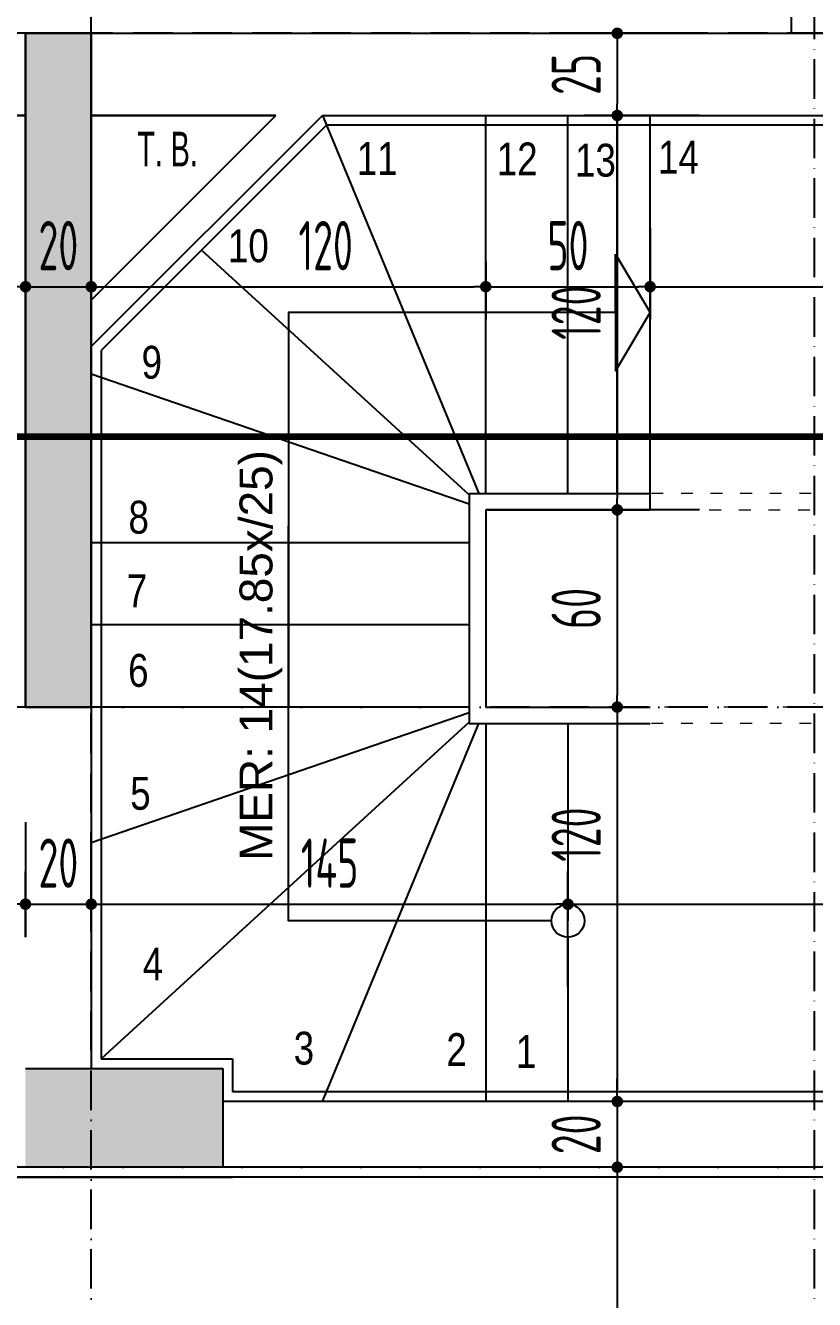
# Model space of a CAD drawing. Extents: x 41749 to 92598, y -24291 to 29432.
# Drawn here: x 50377.3 to 50617.3, y -22681.2 to -22293.6 of the extents above; entities that cross this region are included whole.
import ezdxf

# ---------------------------------------------------------------- set-up
doc = ezdxf.new("R2010")
doc.units = 0
doc.header["$MEASUREMENT"] = 0
doc.header["$PDMODE"] = 3
for name, pattern in [('ACAD_ISO03W100', [30, 12, -18]), ('ACAD_ISO10W100', [18, 12, -3, 0, -3]), ('DASHED', [0.75, 0.5, -0.25])]:
    doc.linetypes.add(name, pattern=pattern)
doc.layers.get('0').update_dxf_attribs({"linetype": 'CONTINUOUS'})
doc.layers.get('Defpoints').update_dxf_attribs({"linetype": 'CONTINUOUS'})
for name, color, linetype in [('ADAKENARI', 7, 'CONTINUOUS'), ('AKS', 10, 'CONTINUOUS'), ('DUVAR', 6, 'CONTINUOUS'), ('İÇ ÖLÇÜ', 95, 'CONTINUOUS'), ('KOLON', 5, 'CONTINUOUS'), ('MERBAS', 231, 'CONTINUOUS'), ('MERDIVEN', 3, 'CONTINUOUS'), ('OLCU', 3, 'CONTINUOUS'), ('SıVA', 7, 'CONTINUOUS'), ('tar', 12, 'CONTINUOUS'), ('YAZI', 7, 'CONTINUOUS')]:
    doc.layers.add(name, color=color, linetype=linetype)
doc.layers.add('KAPI-ACILIM1', color=13, linetype='ACAD_ISO03W100', lineweight=20)
doc.styles.add('OLCU', font='isocpeur.ttf', dxfattribs={"width": 0.59})
doc.styles.add('POZ', font='arial.ttf', dxfattribs={"width": 0.8, "height": 12.5})
doc.dimstyles.new('OLCU3', dxfattribs={"dimscale": 0.5, "dimtxt": 30, "dimasz": 7, "dimexe": 20, "dimexo": 0, "dimgap": 10, "dimtad": 1, "dimdec": 4, "dimrnd": 0.5, "dimdsep": 46, "dimtxsty": 'OLCU', "dimblk1": 'DOT', "dimblk2": 'DOT', "dimsah": 1, "dimcen": 0.09, "dimclrt": 4, "dimadec": 0, "dimazin": 0, "dimtfac": 1, "dimtdec": 4, "dimtix": 1, "dimtmove": 2, "dimatfit": 3, "dimfxl": 0, "dimtolj": 1, "dimtzin": 0, "dimarcsym": 0})

# ---------------------------------------------------------------- blocks, each defined once
blk = doc.blocks.new('DOT')
at = {"color": 0, "linetype": 'ByBlock'}
blk.add_line((-0.5, 0), (-1, 0), dxfattribs=at)
at = {"color": 0, "linetype": 'ByBlock', "const_width": 0.5}
blk.add_lwpolyline([(-0.25, 0, 1), (0.25, 0, 1)], format="xyb", close=True, dxfattribs=at)
blk = doc.blocks.new('*D2206')
at = {"layer": 'Defpoints', "color": 0, "transparency": 16777216}
for p in [(50217.32, -22310.8), (50377.32, -22333.15), (50377.32, -22373.06)]:
    blk.add_point(p, dxfattribs=at)
at = {"layer": 'İÇ ÖLÇÜ', "color": 0, "lineweight": -2, "transparency": 16777216}
for p, q in [((50217.32, -22348.06), (50217.32, -22383.06)), ((50377.32, -22348.06), (50377.32, -22383.06)), ((50220.82, -22373.06), (50373.82, -22373.06))]:
    blk.add_line(p, q, dxfattribs=at)
at = {"layer": 'İÇ ÖLÇÜ', "color": 0, "lineweight": -2, "transparency": 16777216, "xscale": 3.5, "yscale": 3.5, "zscale": 3.5, "rotation": 180}
blk.add_blockref('DOT', (50217.32, -22373.06), dxfattribs=at)
at = {"layer": 'İÇ ÖLÇÜ', "color": 0, "lineweight": -2, "transparency": 16777216, "xscale": 3.5, "yscale": 3.5, "zscale": 3.5}
blk.add_blockref('DOT', (50377.32, -22373.06), dxfattribs=at)
at = {"layer": 'İÇ ÖLÇÜ', "color": 4, "transparency": 16777216, "insert": (50297.32, -22360.56), "char_height": 15, "attachment_point": 5, "style": 'OLCU'}
blk.add_mtext('\\A1;160', dxfattribs=at)
blk = doc.blocks.new('*D2386')
at = {"layer": 'Defpoints', "color": 0, "transparency": 16777216}
for p in [(49072.8, -22085.67), (51262.32, -22295.96), (49072.8, -22343.23)]:
    blk.add_point(p, dxfattribs=at)
at = {"layer": 'OLCU', "color": 0, "lineweight": -2, "transparency": 16777216}
for p, q in [((49072.8, -22110.67), (49072.8, -22075.67)), ((51262.32, -22110.67), (51262.32, -22075.67)), ((51258.82, -22085.67), (49076.3, -22085.67))]:
    blk.add_line(p, q, dxfattribs=at)
at = {"layer": 'OLCU', "color": 0, "lineweight": -2, "transparency": 16777216, "xscale": 3.5, "yscale": 3.5, "zscale": 3.5, "rotation": 180}
blk.add_blockref('DOT', (49072.8, -22085.67), dxfattribs=at)
at = {"layer": 'OLCU', "color": 0, "lineweight": -2, "transparency": 16777216, "xscale": 3.5, "yscale": 3.5, "zscale": 3.5}
blk.add_blockref('DOT', (51262.32, -22085.67), dxfattribs=at)
at = {"layer": 'OLCU', "color": 4, "transparency": 16777216, "insert": (50167.56, -22073.17), "char_height": 15, "attachment_point": 5, "style": 'OLCU'}
blk.add_mtext('\\A1;2189.5', dxfattribs=at)
blk = doc.blocks.new('*D2411')
at = {"layer": 'Defpoints', "color": 0, "transparency": 16777216}
for p in [(50589.97, -22295.96), (50557.32, -22320.96), (50589.97, -22320.96)]:
    blk.add_point(p, dxfattribs=at)
at = {"layer": 'İÇ ÖLÇÜ', "color": 0, "lineweight": -2, "transparency": 16777216}
for p, q in [((50582.32, -22295.96), (50547.32, -22295.96)), ((50557.32, -22299.46), (50557.32, -22317.46)), ((50582.32, -22320.96), (50547.32, -22320.96))]:
    blk.add_line(p, q, dxfattribs=at)
at = {"layer": 'İÇ ÖLÇÜ', "color": 0, "lineweight": -2, "transparency": 16777216, "xscale": 3.5, "yscale": 3.5, "zscale": 3.5}
for p, rotation in [((50557.32, -22295.96), 90), ((50557.32, -22320.96), 270)]:
    blk.add_blockref('DOT', p, dxfattribs=dict(at, rotation=rotation))
at = {"layer": 'İÇ ÖLÇÜ', "color": 4, "transparency": 16777216, "insert": (50544.82, -22308.46), "char_height": 15, "attachment_point": 5, "rotation": 90, "style": 'OLCU'}
blk.add_mtext('\\A1;25', dxfattribs=at)
blk = doc.blocks.new('*D2412')
at = {"layer": 'Defpoints', "color": 0, "transparency": 16777216}
for p in [(50589.97, -22320.96), (50557.32, -22440.96), (50604.88, -22440.96)]:
    blk.add_point(p, dxfattribs=at)
at = {"layer": 'İÇ ÖLÇÜ', "color": 0, "lineweight": -2, "transparency": 16777216}
for p, q in [((50582.32, -22320.96), (50547.32, -22320.96)), ((50557.32, -22324.46), (50557.32, -22437.46)), ((50582.32, -22440.96), (50547.32, -22440.96))]:
    blk.add_line(p, q, dxfattribs=at)
at = {"layer": 'İÇ ÖLÇÜ', "color": 0, "lineweight": -2, "transparency": 16777216, "xscale": 3.5, "yscale": 3.5, "zscale": 3.5}
for p, rotation in [((50557.32, -22320.96), 90), ((50557.32, -22440.96), 270)]:
    blk.add_blockref('DOT', p, dxfattribs=dict(at, rotation=rotation))
at = {"layer": 'İÇ ÖLÇÜ', "color": 4, "transparency": 16777216, "insert": (50544.82, -22380.96), "char_height": 15, "attachment_point": 5, "rotation": 90, "style": 'OLCU'}
blk.add_mtext('\\A1;120', dxfattribs=at)
blk = doc.blocks.new('*D2413')
at = {"layer": 'Defpoints', "color": 0, "transparency": 16777216}
for p in [(50604.88, -22440.96), (50547.44, -22500.96), (50557.32, -22500.96)]:
    blk.add_point(p, dxfattribs=at)
at = {"layer": 'İÇ ÖLÇÜ', "color": 0, "lineweight": -2, "transparency": 16777216}
for p, q in [((50582.32, -22440.96), (50547.32, -22440.96)), ((50557.32, -22444.46), (50557.32, -22497.46)), ((50547.44, -22500.96), (50567.32, -22500.96))]:
    blk.add_line(p, q, dxfattribs=at)
at = {"layer": 'İÇ ÖLÇÜ', "color": 0, "lineweight": -2, "transparency": 16777216, "xscale": 3.5, "yscale": 3.5, "zscale": 3.5}
for p, rotation in [((50557.32, -22440.96), 90), ((50557.32, -22500.96), 270)]:
    blk.add_blockref('DOT', p, dxfattribs=dict(at, rotation=rotation))
at = {"layer": 'İÇ ÖLÇÜ', "color": 4, "transparency": 16777216, "insert": (50544.82, -22470.96), "char_height": 15, "attachment_point": 5, "rotation": 90, "style": 'OLCU'}
blk.add_mtext('\\A1;60', dxfattribs=at)
blk = doc.blocks.new('*D2414')
at = {"layer": 'Defpoints', "color": 0, "transparency": 16777216}
for p in [(50547.44, -22500.96), (50557.32, -22620.96), (50604.88, -22620.96)]:
    blk.add_point(p, dxfattribs=at)
at = {"layer": 'İÇ ÖLÇÜ', "color": 0, "lineweight": -2, "transparency": 16777216}
for p, q in [((50547.44, -22500.96), (50567.32, -22500.96)), ((50557.32, -22504.46), (50557.32, -22617.46)), ((50582.32, -22620.96), (50547.32, -22620.96))]:
    blk.add_line(p, q, dxfattribs=at)
at = {"layer": 'İÇ ÖLÇÜ', "color": 0, "lineweight": -2, "transparency": 16777216, "xscale": 3.5, "yscale": 3.5, "zscale": 3.5}
for p, rotation in [((50557.32, -22500.96), 90), ((50557.32, -22620.96), 270)]:
    blk.add_blockref('DOT', p, dxfattribs=dict(at, rotation=rotation))
at = {"layer": 'İÇ ÖLÇÜ', "color": 4, "transparency": 16777216, "insert": (50544.82, -22539.77), "char_height": 15, "attachment_point": 5, "rotation": 90, "style": 'OLCU'}
blk.add_mtext('\\A1;120', dxfattribs=at)
blk = doc.blocks.new('*D2415')
at = {"layer": 'Defpoints', "color": 0, "transparency": 16777216}
for p in [(50604.88, -22620.96), (50557.32, -22640.96), (50604.92, -22640.96)]:
    blk.add_point(p, dxfattribs=at)
at = {"layer": 'İÇ ÖLÇÜ', "color": 0, "lineweight": -2, "transparency": 16777216}
for p, q in [((50557.32, -22617.46), (50557.32, -22613.96)), ((50582.32, -22620.96), (50547.32, -22620.96)), ((50557.32, -22620.96), (50557.32, -22640.96)), ((50582.32, -22640.96), (50547.32, -22640.96)), ((50557.32, -22644.46), (50557.32, -22647.96))]:
    blk.add_line(p, q, dxfattribs=at)
at = {"layer": 'İÇ ÖLÇÜ', "color": 0, "lineweight": -2, "transparency": 16777216, "xscale": 3.5, "yscale": 3.5, "zscale": 3.5}
for p, rotation in [((50557.32, -22620.96), 270), ((50557.32, -22640.96), 90)]:
    blk.add_blockref('DOT', p, dxfattribs=dict(at, rotation=rotation))
at = {"layer": 'İÇ ÖLÇÜ', "color": 4, "transparency": 16777216, "insert": (50544.82, -22630.96), "char_height": 15, "attachment_point": 5, "rotation": 90, "style": 'OLCU'}
blk.add_mtext('\\A1;20', dxfattribs=at)
blk = doc.blocks.new('*D2416')
at = {"layer": 'Defpoints', "color": 0, "transparency": 16777216}
for p in [(50604.92, -22640.96), (50557.32, -23190.96), (50587.32, -23190.96)]:
    blk.add_point(p, dxfattribs=at)
at = {"layer": 'İÇ ÖLÇÜ', "color": 0, "lineweight": -2, "transparency": 16777216}
for p, q in [((50582.32, -22640.96), (50547.32, -22640.96)), ((50557.32, -22644.46), (50557.32, -23187.46)), ((50582.32, -23190.96), (50547.32, -23190.96))]:
    blk.add_line(p, q, dxfattribs=at)
at = {"layer": 'İÇ ÖLÇÜ', "color": 0, "lineweight": -2, "transparency": 16777216, "xscale": 3.5, "yscale": 3.5, "zscale": 3.5}
for p, rotation in [((50557.32, -22640.96), 90), ((50557.32, -23190.96), 270)]:
    blk.add_blockref('DOT', p, dxfattribs=dict(at, rotation=rotation))
at = {"layer": 'İÇ ÖLÇÜ', "color": 4, "transparency": 16777216, "insert": (50544.82, -22915.96), "char_height": 15, "attachment_point": 5, "rotation": 90, "style": 'OLCU'}
blk.add_mtext('\\A1;550', dxfattribs=at)
blk = doc.blocks.new('*D2428')
at = {"layer": 'Defpoints', "color": 0, "transparency": 16777216}
for p in [(50377.32, -22333.15), (50397.32, -22365.35), (50397.32, -22373.06)]:
    blk.add_point(p, dxfattribs=at)
at = {"layer": 'İÇ ÖLÇÜ', "color": 0, "lineweight": -2, "transparency": 16777216}
for p, q in [((50377.32, -22348.06), (50377.32, -22383.06)), ((50397.32, -22365.35), (50397.32, -22383.06)), ((50373.82, -22373.06), (50370.32, -22373.06)), ((50377.32, -22373.06), (50397.32, -22373.06)), ((50400.82, -22373.06), (50404.32, -22373.06))]:
    blk.add_line(p, q, dxfattribs=at)
at = {"layer": 'İÇ ÖLÇÜ', "color": 0, "lineweight": -2, "transparency": 16777216, "xscale": 3.5, "yscale": 3.5, "zscale": 3.5}
blk.add_blockref('DOT', (50377.32, -22373.06), dxfattribs=at)
at = {"layer": 'İÇ ÖLÇÜ', "color": 0, "lineweight": -2, "transparency": 16777216, "xscale": 3.5, "yscale": 3.5, "zscale": 3.5, "rotation": 180}
blk.add_blockref('DOT', (50397.32, -22373.06), dxfattribs=at)
at = {"layer": 'İÇ ÖLÇÜ', "color": 4, "transparency": 16777216, "insert": (50387.32, -22360.56), "char_height": 15, "attachment_point": 5, "style": 'OLCU'}
blk.add_mtext('\\A1;20', dxfattribs=at)
blk = doc.blocks.new('*D2429')
at = {"layer": 'Defpoints', "color": 0, "transparency": 16777216}
for p in [(50397.32, -22365.35), (50517.32, -22365.35), (50517.32, -22373.06)]:
    blk.add_point(p, dxfattribs=at)
at = {"layer": 'İÇ ÖLÇÜ', "color": 0, "lineweight": -2, "transparency": 16777216}
for p, q in [((50397.32, -22365.35), (50397.32, -22383.06)), ((50517.32, -22365.35), (50517.32, -22383.06)), ((50400.82, -22373.06), (50513.82, -22373.06))]:
    blk.add_line(p, q, dxfattribs=at)
at = {"layer": 'İÇ ÖLÇÜ', "color": 0, "lineweight": -2, "transparency": 16777216, "xscale": 3.5, "yscale": 3.5, "zscale": 3.5, "rotation": 180}
blk.add_blockref('DOT', (50397.32, -22373.06), dxfattribs=at)
at = {"layer": 'İÇ ÖLÇÜ', "color": 0, "lineweight": -2, "transparency": 16777216, "xscale": 3.5, "yscale": 3.5, "zscale": 3.5}
blk.add_blockref('DOT', (50517.32, -22373.06), dxfattribs=at)
at = {"layer": 'İÇ ÖLÇÜ', "color": 4, "transparency": 16777216, "insert": (50468.64, -22360.56), "char_height": 15, "attachment_point": 5, "style": 'OLCU'}
blk.add_mtext('\\A1;120', dxfattribs=at)
blk = doc.blocks.new('*D2430')
at = {"layer": 'Defpoints', "color": 0, "transparency": 16777216}
for p in [(50567.32, -22355.23), (50517.32, -22365.35), (50567.32, -22373.06)]:
    blk.add_point(p, dxfattribs=at)
at = {"layer": 'İÇ ÖLÇÜ', "color": 0, "lineweight": -2, "transparency": 16777216}
for p, q in [((50567.32, -22355.23), (50567.32, -22383.06)), ((50517.32, -22365.35), (50517.32, -22383.06)), ((50520.82, -22373.06), (50563.82, -22373.06))]:
    blk.add_line(p, q, dxfattribs=at)
at = {"layer": 'İÇ ÖLÇÜ', "color": 0, "lineweight": -2, "transparency": 16777216, "xscale": 3.5, "yscale": 3.5, "zscale": 3.5, "rotation": 180}
blk.add_blockref('DOT', (50517.32, -22373.06), dxfattribs=at)
at = {"layer": 'İÇ ÖLÇÜ', "color": 0, "lineweight": -2, "transparency": 16777216, "xscale": 3.5, "yscale": 3.5, "zscale": 3.5}
blk.add_blockref('DOT', (50567.32, -22373.06), dxfattribs=at)
at = {"layer": 'İÇ ÖLÇÜ', "color": 4, "transparency": 16777216, "insert": (50542.32, -22360.56), "char_height": 15, "attachment_point": 5, "style": 'OLCU'}
blk.add_mtext('\\A1;50', dxfattribs=at)
blk = doc.blocks.new('*D2431')
at = {"layer": 'Defpoints', "color": 0, "transparency": 16777216}
for p in [(50567.32, -22355.23), (50767.32, -22366.53), (50767.32, -22373.06)]:
    blk.add_point(p, dxfattribs=at)
at = {"layer": 'İÇ ÖLÇÜ', "color": 0, "lineweight": -2, "transparency": 16777216}
for p, q in [((50567.32, -22355.23), (50567.32, -22383.06)), ((50767.32, -22366.53), (50767.32, -22383.06)), ((50570.82, -22373.06), (50763.82, -22373.06))]:
    blk.add_line(p, q, dxfattribs=at)
at = {"layer": 'İÇ ÖLÇÜ', "color": 0, "lineweight": -2, "transparency": 16777216, "xscale": 3.5, "yscale": 3.5, "zscale": 3.5, "rotation": 180}
blk.add_blockref('DOT', (50567.32, -22373.06), dxfattribs=at)
at = {"layer": 'İÇ ÖLÇÜ', "color": 0, "lineweight": -2, "transparency": 16777216, "xscale": 3.5, "yscale": 3.5, "zscale": 3.5}
blk.add_blockref('DOT', (50767.32, -22373.06), dxfattribs=at)
at = {"layer": 'İÇ ÖLÇÜ', "color": 4, "transparency": 16777216, "insert": (50672.37, -22360.56), "char_height": 15, "attachment_point": 5, "style": 'OLCU'}
blk.add_mtext('\\A1;200', dxfattribs=at)
blk = doc.blocks.new('*D2587')
at = {"layer": 'Defpoints', "color": 0, "transparency": 16777216}
for p in [(50377.32, -22534.18), (50397.32, -22560.94), (50397.32, -22566.07)]:
    blk.add_point(p, dxfattribs=at)
at = {"layer": 'İÇ ÖLÇÜ', "color": 0, "lineweight": -2, "transparency": 16777216}
for p, q in [((50377.32, -22535.94), (50377.32, -22570.94)), ((50397.32, -22566.07), (50397.32, -22550.94)), ((50373.82, -22560.94), (50370.32, -22560.94)), ((50377.32, -22560.94), (50397.32, -22560.94)), ((50400.82, -22560.94), (50404.32, -22560.94))]:
    blk.add_line(p, q, dxfattribs=at)
at = {"layer": 'İÇ ÖLÇÜ', "color": 0, "lineweight": -2, "transparency": 16777216, "xscale": 3.5, "yscale": 3.5, "zscale": 3.5}
blk.add_blockref('DOT', (50377.32, -22560.94), dxfattribs=at)
at = {"layer": 'İÇ ÖLÇÜ', "color": 0, "lineweight": -2, "transparency": 16777216, "xscale": 3.5, "yscale": 3.5, "zscale": 3.5, "rotation": 180}
blk.add_blockref('DOT', (50397.32, -22560.94), dxfattribs=at)
at = {"layer": 'İÇ ÖLÇÜ', "color": 4, "transparency": 16777216, "insert": (50387.32, -22548.44), "char_height": 15, "attachment_point": 5, "style": 'OLCU'}
blk.add_mtext('\\A1;20', dxfattribs=at)
blk = doc.blocks.new('*D2588')
at = {"layer": 'Defpoints', "color": 0, "transparency": 16777216}
for p in [(50542.32, -22560.94), (50397.32, -22566.07), (50542.32, -22586.3)]:
    blk.add_point(p, dxfattribs=at)
at = {"layer": 'İÇ ÖLÇÜ', "color": 0, "lineweight": -2, "transparency": 16777216}
for p, q in [((50397.32, -22566.07), (50397.32, -22550.94)), ((50542.32, -22585.94), (50542.32, -22550.94)), ((50400.82, -22560.94), (50538.82, -22560.94))]:
    blk.add_line(p, q, dxfattribs=at)
at = {"layer": 'İÇ ÖLÇÜ', "color": 0, "lineweight": -2, "transparency": 16777216, "xscale": 3.5, "yscale": 3.5, "zscale": 3.5, "rotation": 180}
blk.add_blockref('DOT', (50397.32, -22560.94), dxfattribs=at)
at = {"layer": 'İÇ ÖLÇÜ', "color": 0, "lineweight": -2, "transparency": 16777216, "xscale": 3.5, "yscale": 3.5, "zscale": 3.5}
blk.add_blockref('DOT', (50542.32, -22560.94), dxfattribs=at)
at = {"layer": 'İÇ ÖLÇÜ', "color": 4, "transparency": 16777216, "insert": (50469.82, -22548.44), "char_height": 15, "attachment_point": 5, "style": 'OLCU'}
blk.add_mtext('\\A1;145', dxfattribs=at)
blk = doc.blocks.new('*D2589')
at = {"layer": 'Defpoints', "color": 0, "transparency": 16777216}
for p in [(50767.32, -22560.94), (50767.32, -22570.94), (50542.32, -22586.3)]:
    blk.add_point(p, dxfattribs=at)
at = {"layer": 'İÇ ÖLÇÜ', "color": 0, "lineweight": -2, "transparency": 16777216}
for p, q in [((50542.32, -22585.94), (50542.32, -22550.94)), ((50767.32, -22570.94), (50767.32, -22550.94)), ((50545.82, -22560.94), (50763.82, -22560.94))]:
    blk.add_line(p, q, dxfattribs=at)
at = {"layer": 'İÇ ÖLÇÜ', "color": 0, "lineweight": -2, "transparency": 16777216, "xscale": 3.5, "yscale": 3.5, "zscale": 3.5, "rotation": 180}
blk.add_blockref('DOT', (50542.32, -22560.94), dxfattribs=at)
at = {"layer": 'İÇ ÖLÇÜ', "color": 0, "lineweight": -2, "transparency": 16777216, "xscale": 3.5, "yscale": 3.5, "zscale": 3.5}
blk.add_blockref('DOT', (50767.32, -22560.94), dxfattribs=at)
at = {"layer": 'İÇ ÖLÇÜ', "color": 4, "transparency": 16777216, "insert": (50654.82, -22548.44), "char_height": 15, "attachment_point": 5, "style": 'OLCU'}
blk.add_mtext('\\A1;225', dxfattribs=at)
blk = doc.blocks.new('*D2769')
at = {"layer": 'Defpoints', "color": 0, "transparency": 16777216}
for p in [(50197.32, -22560.94), (50377.32, -22560.94), (50377.32, -22570.94)]:
    blk.add_point(p, dxfattribs=at)
at = {"layer": 'İÇ ÖLÇÜ', "color": 0, "lineweight": -2, "transparency": 16777216}
for p, q in [((50197.32, -22560.94), (50197.32, -22550.94)), ((50377.32, -22570.94), (50377.32, -22550.94)), ((50200.82, -22560.94), (50373.82, -22560.94))]:
    blk.add_line(p, q, dxfattribs=at)
at = {"layer": 'İÇ ÖLÇÜ', "color": 0, "lineweight": -2, "transparency": 16777216, "xscale": 3.5, "yscale": 3.5, "zscale": 3.5, "rotation": 180}
blk.add_blockref('DOT', (50197.32, -22560.94), dxfattribs=at)
at = {"layer": 'İÇ ÖLÇÜ', "color": 0, "lineweight": -2, "transparency": 16777216, "xscale": 3.5, "yscale": 3.5, "zscale": 3.5}
blk.add_blockref('DOT', (50377.32, -22560.94), dxfattribs=at)
at = {"layer": 'İÇ ÖLÇÜ', "color": 4, "transparency": 16777216, "insert": (50344.7, -22548.44), "char_height": 15, "attachment_point": 5, "style": 'OLCU'}
blk.add_mtext('\\A1;180', dxfattribs=at)
blk = doc.blocks.new('*D2799')
at = {"layer": 'Defpoints', "color": 0, "transparency": 16777216}
for p in [(49072.8, -22121.6), (51012.23, -22292.96), (49072.8, -22334.44)]:
    blk.add_point(p, dxfattribs=at)
at = {"layer": 'OLCU', "color": 0, "lineweight": -2, "transparency": 16777216}
for p, q in [((49072.8, -22146.6), (49072.8, -22111.6)), ((51012.23, -22146.6), (51012.23, -22111.6)), ((51008.73, -22121.6), (49076.3, -22121.6))]:
    blk.add_line(p, q, dxfattribs=at)
at = {"layer": 'OLCU', "color": 0, "lineweight": -2, "transparency": 16777216, "xscale": 3.5, "yscale": 3.5, "zscale": 3.5, "rotation": 180}
blk.add_blockref('DOT', (49072.8, -22121.6), dxfattribs=at)
at = {"layer": 'OLCU', "color": 0, "lineweight": -2, "transparency": 16777216, "xscale": 3.5, "yscale": 3.5, "zscale": 3.5}
blk.add_blockref('DOT', (51012.23, -22121.6), dxfattribs=at)
at = {"layer": 'OLCU', "color": 4, "transparency": 16777216, "insert": (50042.51, -22109.1), "char_height": 15, "attachment_point": 5, "style": 'OLCU'}
blk.add_mtext('\\A1;1939.5', dxfattribs=at)

msp = doc.modelspace()

# ---------------------------------------------------------------- hatches: boundary and pattern name
at = {"layer": 'tar'}
h = msp.add_hatch(dxfattribs=at)
h.set_pattern_fill('ANSI33', color=256, scale=40, style=0)
h.set_pattern_definition([(45, (16.363, 0.385), (-7.0710678, 7.0710678), []), (45, (23.434, 0.385), (-7.0710678, 7.0710678), [5, -2.5])])
h.paths.add_polyline_path([(50787.31654, -22355.95522), (50767.31654, -22355.95522), (50767.31654, -22377.10746), (50767.31654, -22418.70461), (50787.31654, -22418.70461)])
h.paths.add_polyline_path([(49692.31654, -22295.95522), (49662.31654, -22295.95522), (49662.31654, -22355.95522), (49692.31654, -22355.95522)])
h.paths.add_polyline_path([(50217.31654, -22295.95522), (50207.31654, -22295.95522), (50197.31654, -22295.95522), (50197.31654, -22500.95522), (50217.31654, -22500.95522)])
h.paths.add_polyline_path([(50397.31654, -22295.95522), (50387.31654, -22295.95522), (50377.31654, -22295.95522), (50377.31654, -22500.95522), (50397.31654, -22500.95522)])
h.paths.add_polyline_path([(50757.31654, -22355.95522), (50787.31654, -22355.95522), (50787.31654, -22295.95522), (50757.31654, -22295.95522)])
h.paths.add_polyline_path([(51107.16801, -22295.95522), (51107.16801, -22325.95522), (51166.16801, -22325.95522), (51166.16801, -22295.95522)])
h.paths.add_polyline_path([(49692.31654, -22580.95522), (49662.31654, -22580.95522), (49662.31654, -22640.95522), (49692.31654, -22640.95522)])
h.paths.add_polyline_path([(50377.31654, -22610.95522), (50377.31654, -22640.95522), (50437.31654, -22640.95522), (50437.31654, -22610.95522)])
h.paths.add_polyline_path([(50787.31654, -22640.95522), (50787.31654, -22610.95522), (50727.31654, -22610.95522), (50727.31654, -22640.95522)])
h.paths.add_polyline_path([(49692.31654, -23110.95522), (49692.31654, -23080.95522), (49632.31654, -23080.95522), (49632.31654, -23110.95522)])
h.paths.add_polyline_path([(50117.31654, -23155.95517), (50087.31654, -23155.95517), (50087.31654, -23215.95517), (50117.31654, -23215.95517)])
h.paths.add_polyline_path([(50617.31654, -23155.95517), (50587.31654, -23155.95517), (50587.31654, -23215.95517), (50617.31654, -23215.95517)])
h.paths.add_polyline_path([(51106.16801, -23080.95522), (51106.16801, -23110.95522), (51166.16801, -23110.95522), (51166.16801, -23080.95522)])
h.paths.add_polyline_path([(50768.25654, -22349.30589), (50786.37654, -22349.30589), (50786.37654, -22371.80589), (50768.25654, -22371.80589)], flags=9)

# ---------------------------------------------------------------- linework, layer by layer
at = {"layer": 'ADAKENARI'}
msp.add_line((50610.31654, -22295.95522), (50610.31654, -22171.47183), dxfattribs=at)
at = {"layer": 'AKS', "linetype": 'ACAD_ISO10W100'}
for p, q in [((50397.31654, -23981.06183), (50397.31654, -21977.67894)), ((50617.31654, -23981.06183), (50617.31654, -21977.67894)), ((51562.31654, -22295.95522), (48825.56622, -22295.95522)), ((51562.31654, -22500.95522), (48825.02308, -22500.95522)), ((51562.31654, -22640.95522), (48825.02308, -22640.95522))]:
    msp.add_line(p, q, dxfattribs=at)
at = {"layer": 'DUVAR'}
for p, q in [((50397.31654, -22295.95522), (50757.31654, -22295.95522)), ((50377.31654, -22320.95522), (50217.31654, -22320.95522)), ((50397.31654, -22320.95522), (50453.46877, -22320.95522)), ((50397.31654, -22320.95522), (50397.31654, -22377.10746)), ((50397.31654, -22320.95522), (50453.46877, -22320.95522)), ((50453.46877, -22320.95522), (50397.31654, -22320.95522)), ((50397.31654, -22320.95522), (50397.31654, -22377.10746)), ((50397.31654, -22391.24959), (50467.61091, -22320.95522)), ((50397.31654, -22377.10746), (50453.46877, -22320.95522)), ((50397.31654, -22320.95522), (50397.31654, -22500.95522)), ((50397.31654, -22320.95522), (50397.31654, -22377.10746)), ((50397.31654, -22391.24959), (50467.61091, -22320.95522)), ((50397.31654, -22377.10746), (50453.46877, -22320.95522)), ((50467.61091, -22320.95522), (50697.02216, -22320.95522)), ((50397.31654, -22391.24959), (50397.31654, -22500.95522)), ((50397.31654, -22391.24959), (50397.31654, -22500.95522)), ((50397.31654, -22391.24959), (50397.31654, -22500.95522)), ((50397.31654, -22500.95522), (50397.31654, -22610.95522)), ((50727.31654, -22620.95522), (50437.31654, -22620.95522)), ((50727.31654, -22640.95522), (50437.31654, -22640.95522))]:
    msp.add_line(p, q, dxfattribs=at)
msp.add_lwpolyline([(50217.31654, -22320.95522), (50377.31654, -22320.95522)], dxfattribs=at)
at = {"layer": 'KAPI-ACILIM1', "ltscale": 0.3}
for p, q in [((50652.31654, -22435.95522), (50567.31654, -22435.95522)), ((50567.31654, -22440.95522), (50641.95609, -22440.95522)), ((50647.31654, -22500.95522), (50567.31654, -22500.95522)), ((50652.31654, -22505.95522), (50567.31654, -22505.95522))]:
    msp.add_line(p, q, dxfattribs=at)
at = {"layer": 'KOLON'}
for p, q in [((50377.31654, -22295.95522), (50397.31654, -22295.95522)), ((50397.31654, -22295.95522), (50377.31654, -22295.95522)), ((50377.31654, -22295.95522), (50377.31654, -22500.95522)), ((50377.31654, -22295.95522), (50397.31654, -22295.95522)), ((50397.31654, -22295.95522), (50377.31654, -22295.95522)), ((50377.31654, -22295.95522), (50377.31654, -22500.95522)), ((50387.31654, -22295.95522), (50397.31654, -22295.95522)), ((50387.31654, -22295.95522), (50397.31654, -22295.95522)), ((50397.31654, -22500.95522), (50397.31654, -22295.95522)), ((50397.31654, -22500.95522), (50397.31654, -22295.95522)), ((50377.31654, -22500.95522), (50397.31654, -22500.95522)), ((50377.31654, -22500.95522), (50397.31654, -22500.95522)), ((50377.31654, -22610.95522), (50437.31654, -22610.95522)), ((50437.31654, -22610.95522), (50437.31654, -22640.95522)), ((50437.31654, -22640.95522), (50377.31654, -22640.95522))]:
    msp.add_line(p, q, dxfattribs=at)
msp.add_lwpolyline([(50397.31654, -22500.95522), (50377.31654, -22500.95522), (50377.31654, -22295.95522), (50397.31654, -22295.95522)], close=True, dxfattribs=at)
at = {"layer": 'MERBAS', "linetype": 'DASHED', "ltscale": 40, "const_width": 2}
msp.add_lwpolyline([(48982.69775, -22418.70461), (51385.61099, -22418.70461)], dxfattribs=at)
at = {"layer": 'MERDIVEN'}
for p, q in [((50467.61091, -22320.95522), (50515.19688, -22435.95522)), ((50467.61091, -22320.95522), (50515.19688, -22435.95522)), ((50517.31654, -22435.95522), (50517.31654, -22320.95522)), ((50542.31654, -22435.95522), (50542.31654, -22320.95522)), ((50557.31654, -22435.95522), (50557.31654, -22320.95522)), ((50567.31654, -22440.95522), (50567.31654, -22320.95522)), ((50512.31654, -22436.38257), (50430.89167, -22361.9171)), ((50556.82128, -22380.95522), (50556.82128, -22363.14922)), ((50556.82128, -22363.14922), (50567.31654, -22380.95522)), ((50556.82128, -22380.95522), (50556.82128, -22398.76122)), ((50556.82128, -22398.76122), (50567.31654, -22380.95522)), ((50512.31654, -22439.23411), (50397.31654, -22399.64871)), ((50512.31654, -22435.95522), (50567.31654, -22435.95522)), ((50512.31654, -22435.95522), (50512.31654, -22505.95522)), ((50517.31654, -22440.95522), (50567.31654, -22440.95522)), ((50517.31654, -22440.95522), (50517.31654, -22500.95522)), ((50567.31654, -22440.95522), (50517.31654, -22440.95522)), ((50517.31654, -22440.95522), (50517.31654, -22500.95522)), ((50517.31654, -22440.95522), (50517.31654, -22500.95522)), ((50512.31654, -22450.95522), (50397.31654, -22450.95522)), ((50512.31654, -22475.95522), (50397.31654, -22475.95522)), ((50512.31654, -22500.95522), (50397.31654, -22500.95522)), ((50517.31654, -22500.95522), (50567.31654, -22500.95522)), ((50517.31654, -22500.95522), (50567.31654, -22500.95522)), ((50517.31654, -22500.95522), (50567.31654, -22500.95522)), ((50517.31654, -22500.95522), (50567.31654, -22500.95522)), ((50512.31654, -22502.67632), (50397.31654, -22542.26173)), ((50512.31654, -22505.52787), (50400.31654, -22607.95522)), ((50467.61091, -22620.95522), (50515.19688, -22505.95522)), ((50467.61091, -22620.95522), (50515.24547, -22505.95522)), ((50512.31654, -22505.95522), (50567.31654, -22505.95522)), ((50512.31654, -22505.95522), (50517.31654, -22505.95522)), ((50512.31654, -22505.95522), (50567.31654, -22505.95522)), ((50517.31654, -22505.95522), (50517.31654, -22620.95522)), ((50542.31654, -22505.95522), (50542.31654, -22565.95522)), ((50542.31654, -22570.97213), (50542.31654, -22620.95522))]:
    msp.add_line(p, q, dxfattribs=at)
for points in [[(50556.82128, -22380.95522), (50457.31654, -22380.95522), (50457.31654, -22500.95522)], [(50517.31654, -22565.95522), (50457.31654, -22565.95522), (50457.31654, -22445.95522)], [(50537.31657, -22565.95522), (50513.74005, -22565.95522)]]:
    msp.add_lwpolyline(points, dxfattribs=at)
msp.add_circle((50542.31654, -22565.97213), 5, dxfattribs=at)
at = {"layer": 'SıVA'}
for p, q in [((50468.85355, -22323.95522), (50400.31654, -22392.49223)), ((50695.77952, -22323.95522), (50468.85355, -22323.95522)), ((50400.31654, -22392.49223), (50400.31654, -22503.95522)), ((50400.31654, -22503.95522), (50400.31654, -22607.95522)), ((50400.31654, -22607.95522), (50440.31654, -22607.95522)), ((50440.31654, -22607.95522), (50440.31654, -22617.95522)), ((50440.31654, -22617.95522), (50724.31654, -22617.95522)), ((50194.31654, -22643.95522), (50440.31654, -22643.95522)), ((50727.31654, -22643.95522), (50374.31654, -22643.95522)), ((50437.31654, -22643.95522), (50377.31654, -22643.95522))]:
    msp.add_line(p, q, dxfattribs=at)

# ---------------------------------------------------------------- texts
at = {"layer": 'YAZI', "style": 'POZ'}
msp.add_text('MER: 14(17.85x/25)', height=10, rotation=90, dxfattribs=at).set_placement((50452.43212, -22547.77179))
at = {"layer": 'YAZI', "insert": (50420.53887, -22331.1896), "char_height": 10.56, "width": 183.750336, "attachment_point": 5, "rotation": 0, "style": 'OLCU'}
msp.add_mtext('{\\fArial|b0|i0|c162|p34;T. B.}', dxfattribs=at)
msp.add_mtext('{\\fArial|b0|i0|c162|p34;T. B.}', dxfattribs=at)
at = {"layer": 'YAZI', "char_height": 10, "width": 33.9177331, "attachment_point": 5, "style": 'POZ'}
for s, insert in [('11', (50484.29508, -22334.06308)), ('12', (50526.87338, -22334.18861)), ('13', (50550.68733, -22334.64127)), ('14', (50575.92868, -22333.64705)), ('10', (50445.10097, -22360.68021)), ('9', (50415.73564, -22396.1175)), ('8', (50411.7536, -22443.24408)), ('7', (50411.25287, -22465.61738)), ('6', (50411.64597, -22489.87039)), ('5', (50412.27626, -22527.27578)), ('4', (50416.07084, -22579.14005)), ('3', (50462.00972, -22604.80009)), ('2', (50508.43276, -22605.18051)), ('1', (50529.59356, -22605.75939))]:
    msp.add_mtext(s, dxfattribs=dict(at, insert=insert))

# ---------------------------------------------------------------- dimensions: what is measured, and where the dimension line sits
at = {"layer": 'İÇ ÖLÇÜ'}
for base, p1, p2, picture, middle in [((50557.31654, -22320.95522), (50589.96792, -22295.95522), (50589.96792, -22320.95522), '*D2411', (50544.81654, -22308.45522)), ((50557.31654, -22440.95522), (50589.96792, -22320.95522), (50604.88221, -22440.95522), '*D2412', (50544.81654, -22380.95522)), ((50557.31654, -22500.95522), (50604.88221, -22440.95522), (50547.43504, -22500.95522), '*D2413', (50544.81654, -22470.95522)), ((50557.31654, -22640.95522), (50604.88221, -22620.95522), (50604.92208, -22640.95522), '*D2415', (50544.81654, -22630.95522)), ((50557.31654, -23190.95522), (50604.92208, -22640.95522), (50587.31654, -23190.95522), '*D2416', (50544.81654, -22915.95522))]:
    dim = msp.add_linear_dim(base=base, p1=p1, p2=p2, angle=90, dimstyle='OLCU3', dxfattribs=at)
    dim.commit()
    dim.dimension.update_dxf_attribs({"geometry": picture, "text_midpoint": middle})
for base, p1, p2, picture, middle in [((50377.31654, -22373.05589), (50217.31654, -22310.80423), (50377.31654, -22333.14954), '*D2206', (50297.31654, -22360.55589)), ((50397.31654, -22373.05589), (50377.31654, -22333.14954), (50397.31654, -22365.35174), '*D2428', (50387.31654, -22360.55589)), ((50567.31654, -22373.05589), (50517.31654, -22365.35174), (50567.31654, -22355.23142), '*D2430', (50542.31654, -22360.55589)), ((50397.31654, -22560.93831), (50377.31654, -22534.18286), (50397.31654, -22566.06808), '*D2587', (50387.31654, -22548.43831)), ((50542.31654, -22560.93831), (50397.31654, -22566.06808), (50542.31654, -22586.3046), '*D2588', (50469.81654, -22548.43831)), ((50767.31654, -22560.93831), (50542.31654, -22586.3046), (50767.31654, -22570.93831), '*D2589', (50654.81654, -22548.43831))]:
    dim = msp.add_linear_dim(base=base, p1=p1, p2=p2, dimstyle='OLCU3', dxfattribs=at)
    dim.commit()
    dim.dimension.update_dxf_attribs({"geometry": picture, "text_midpoint": middle})
for base, p1, p2, picture, middle in [((50517.31654, -22373.05589), (50397.31654, -22365.35174), (50517.31654, -22365.35174), '*D2429', (50468.63976, -22360.55589)), ((50767.31654, -22373.05589), (50567.31654, -22355.23142), (50767.31654, -22366.53134), '*D2431', (50672.36531, -22360.55589))]:
    dim = msp.add_linear_dim(base=base, p1=p1, p2=p2, dimstyle='OLCU3', dxfattribs=at)
    dim.commit()
    dim.dimension.update_dxf_attribs({"geometry": picture, "text_midpoint": middle, "dimtype": 160})
dim = msp.add_linear_dim(base=(50557.31654, -22620.95522), p1=(50547.43504, -22500.95522), p2=(50604.88221, -22620.95522), angle=90, dimstyle='OLCU3', dxfattribs=at)
dim.commit()
dim.dimension.update_dxf_attribs({"geometry": '*D2414', "text_midpoint": (50544.81654, -22539.76994), "dimtype": 160})
dim = msp.add_linear_dim(base=(50377.31654, -22560.93831), p1=(50197.31654, -22560.93831), p2=(50377.31654, -22570.93831), dimstyle='OLCU3', override={"dimdec": 0, "dimtdec": 0}, dxfattribs=at)
dim.commit()
dim.dimension.update_dxf_attribs({"geometry": '*D2769', "text_midpoint": (50344.69898, -22548.43831), "dimtype": 160})
at = {"layer": 'OLCU'}
for base, p1, p2, picture, middle in [((49072.7954, -22085.67445), (51262.31654, -22295.95522), (49072.7954, -22343.23182), '*D2386', (50167.55597, -22073.17445)), ((49072.7954, -22121.5962), (51012.22873, -22292.95522), (49072.7954, -22334.44485), '*D2799', (50042.51206, -22109.0962))]:
    dim = msp.add_linear_dim(base=base, p1=p1, p2=p2, dimstyle='OLCU3', dxfattribs=at)
    dim.commit()
    dim.dimension.update_dxf_attribs({"geometry": picture, "text_midpoint": middle})

doc.saveas('drawing.dxf')
